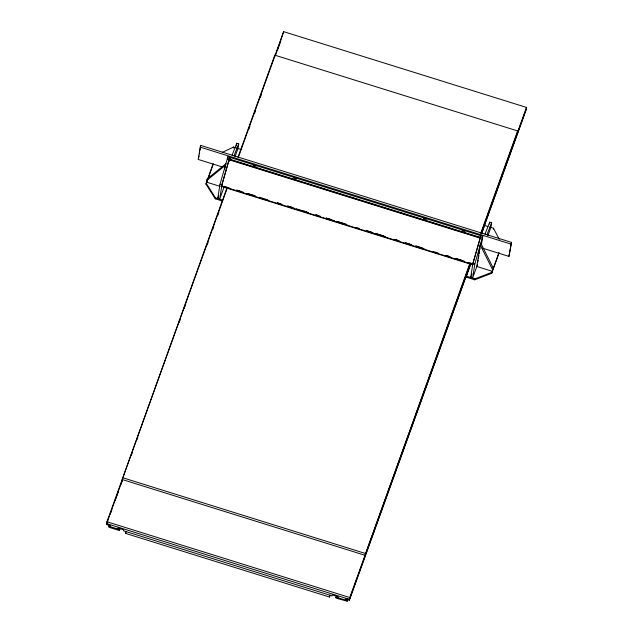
<?xml version="1.0" encoding="UTF-8"?>
<svg xmlns="http://www.w3.org/2000/svg" width="633" height="633" viewBox="0 0 633 633"><rect width="100%" height="100%" fill="white"/><g stroke="black" fill="none" stroke-linecap="round" stroke-linejoin="round"><path stroke-width="0.95" d="M110.221 526.648L110.371 525.683L106.534 524.48L106.961 521.758L226.97 188.863M226.931 187.946L122.193 479.513L365.012 555.283L469.741 263.716M117.698 528.982L117.849 528.017L123.68 529.829L123.53 530.802L332.056 595.875L332.206 594.909L338.038 596.721L337.887 597.694M119.502 530.161L119.59 529.576L108.322 526.063L108.947 527.273L118.664 530.304L119.502 530.161L120.167 528.302M330.157 595.155L329.484 597.014L125.516 533.366L125.809 531.514M482.575 248.183L508.948 256.412L511.488 242.384L200.685 145.392L198.145 159.421L222.634 167.065M198.754 157.736L199.047 155.837M199.348 153.938L199.64 152.039M199.941 150.14L200.685 145.392M222.602 201.112L215.299 198.833L206.002 184.14L213.194 163.654M224.731 169.161L225.926 163.725L207.41 178.704L206.801 180.397L206.524 182.138L220.134 186.387M207.133 180.452L207.41 178.704M215.299 198.833L215.449 197.868L206.152 183.166M229.241 161.162L229.834 157.364L227.896 156.755L219.991 184.29L217.752 198.58L218.749 195.819M227.287 158.448L229.225 159.049L221.93 184.891L219.698 199.189L224.019 187.202M227.445 159.603L227.896 156.755M229.17 160.845L229.613 158.036M229.826 159.374L230.127 157.482L480.526 235.618L480.233 237.51M233.308 148.051L233.466 147.078L241.766 149.673M236.323 146.017L236.758 143.216L238.704 143.826L237.976 148.486L234.985 156.786M274.508 57.002L274.801 55.158L517.612 130.928L517.327 132.772M481.515 233.648L526.039 110.142L526.466 107.42L283.647 31.65L275.323 55.783M329.484 597.014L329.777 595.162M335.901 597.687L335.988 597.109L347.256 600.622L347.169 601.208L336.614 598.32L335.901 597.687L336.574 595.827M345.365 600.029L345.515 599.055L349.353 600.258L470.802 263.36M349.353 600.258L349.78 597.536L470.295 263.241M373.723 532.654L373.858 531.775M466.743 274.239L466.434 276.186L471.087 263.281M481.428 244.844L482.765 236.291L480.827 235.682L472.922 263.217L470.683 277.507L472.012 273.82M482.765 236.291L474.869 263.819L472.629 278.116L477.614 264.293M480.526 237.581L480.827 235.682M465.651 276.961L474.774 279.81L474.924 278.837L491.865 272.325L498.899 252.812M480.194 244.947L476.823 266.485L492.237 271.296L493.123 267.862L480.803 243.254L480.194 244.947L492.514 269.555M477.868 261.991L478.16 260.116M478.453 258.24L478.896 255.431M479.189 253.556L479.482 251.689M479.774 249.813L480.067 247.938M480.36 246.063L480.803 243.254M485.02 223.544L482.053 232.857M489.404 224.011L489.689 222.143L491.635 222.753L490.907 227.413L487.916 235.713M493.321 229.186L493.471 228.22L489.784 227.065M501.803 176.868L502.096 175.024M474.774 279.81L491.714 273.298L491.865 272.325M492.846 269.611L493.123 267.862M508.948 256.412L511.488 242.384M473.049 263.858L472.724 264.372L221.495 185.975L229.423 158.875M472.724 264.372L480.059 238.736M206.002 184.14L213.036 164.627M229.834 157.364L229.004 159.73L480.233 238.127M230.127 157.482L229.518 159.168L479.917 237.312L480.526 235.618M237.976 157.3L274.801 55.158M238.522 156.826L283.647 31.65M109.351 516.18L106.668 523.61L349.487 599.38L470.675 263.233M110.007 514.344L122.406 479.964M131.11 455.823L132.115 453.038M136.799 440.038L137.804 437.253M179.25 322.292L180.255 319.507M184.266 308.358L185.271 305.573M207.102 245.026L208.107 242.241M212.791 229.241L213.796 226.456M217.815 215.315L218.82 212.53M248.88 129.14L249.885 126.355M254.569 113.354L255.574 110.569M260.258 97.569L261.263 94.784M106.534 524.48L107.871 520.777M110.205 514.297L111.875 509.668M115.214 500.402L118.221 492.07M120.887 484.664L122.557 480.036M277.863 49.232L280.878 40.868M125.516 533.366L126.189 531.506M347.256 600.622L347.928 598.763M347.169 601.208L347.834 599.34M480.795 233.071L517.612 130.928M481.009 233.53L526.466 107.42M481.317 233.704L526.173 109.272M491.714 273.298L499.089 252.852M232.097 155.172L236.758 143.216M234.036 155.781L238.704 143.826M485.028 234.099L489.689 222.143M486.967 234.708L491.635 222.753M221.495 185.975L221.819 185.461M480.653 237.272L480.328 237.786L229.099 159.381M206.801 180.397L225.316 165.411M222.246 152.418L233.466 147.078M484.245 225.34L487.932 226.487M200.075 147.085L510.878 244.069M253.137 165.379L255.954 166.257M293.593 178.008L296.418 178.886M423.445 218.527L426.27 219.406M462.019 230.562L464.844 231.441M480.218 237.375L482.156 237.976M219.991 184.29L221.93 184.891M472.922 263.217L474.869 263.819M236.877 190.161L241.577 191.633M247.226 193.389L253.809 195.447M277.333 202.789L280.158 203.668M287.683 206.018L292.391 207.489M303.682 211.011L306.507 211.889M315.914 214.824L318.739 215.711M326.264 218.061L330.972 219.524M338.497 221.874L345.08 223.932M366.721 230.681L371.429 232.153M375.195 233.324L383.661 235.967M394.952 239.488L397.777 240.374M405.302 242.724L410.01 244.188M422.243 248.009L415.652 245.952L424.039 248.642M445.767 255.344L448.583 256.23M456.116 258.581L462.699 260.63M224.557 186.395L229.265 187.859M236.789 190.209L243.381 192.266M247.147 193.445L255.613 196.08M259.372 197.259L267.846 199.901M277.254 202.837L281.954 204.309M287.604 206.065L294.187 208.122M296.07 208.708L308.303 212.53M315.835 214.872L320.535 216.344M326.185 218.108L334.651 220.751M336.534 221.336L346.884 224.565M356.292 227.5L359.117 228.378M366.642 230.729L373.225 232.786M375.108 233.371L385.457 236.607M394.873 239.543L399.573 241.007M405.223 242.771L411.806 244.829M433.447 251.578L438.155 253.05M445.679 255.392L450.387 256.863M456.029 258.628L464.503 261.271M468.262 262.442L472.97 263.914L472.819 264.879L221.59 186.482M215.449 197.868L222.753 200.147M465.801 275.988L474.924 278.837M122.478 477.662L365.296 553.44M106.961 521.758L349.78 597.536M493.471 228.22L499.247 239.321"/></g></svg>
